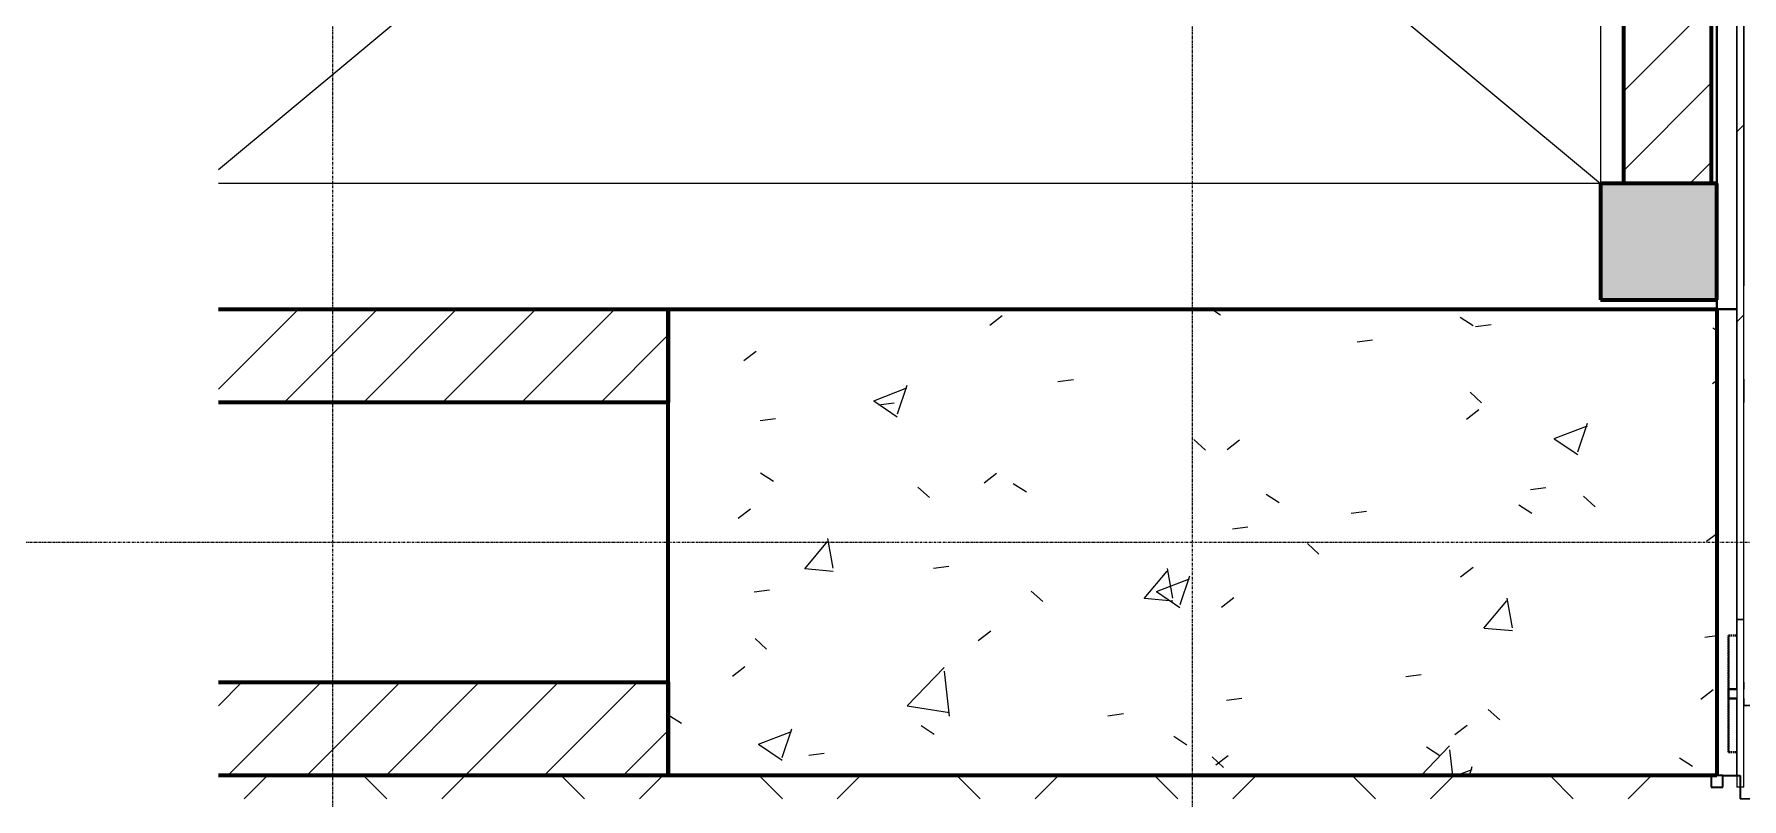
# Model space of a CAD drawing. Header units: millimetres. Extents: x -853432 to -773672, y -18171 to 22484.
# Drawn here: x -849768 to -846104, y 3029 to 4669 of the extents above; entities that cross this region are included whole.
import ezdxf

# ---------------------------------------------------------------- set-up
doc = ezdxf.new("R2010")
doc.units = ezdxf.units.MM
doc.linetypes.add('- SOM Dash 1_8_', pattern=[4.7625, 3.175, -1.5875])
doc.linetypes.add('DPA_Grid _ Level 100', pattern=[10, 5.5, -1.6, 1.3, -1.6])
for name, color, linetype, lineweight in [('_ _ A-DETL-OPENING', 1, 'Continuous', 25), ('A-CLNG', 2, 'Continuous', 9), ('A-COLS', 5, 'Continuous', 70), ('A-COLS-E', 1, 'Continuous', 35), ('A-DETL', 1, 'Continuous', 70), ('A-DETL-GENF', 2, 'Continuous', 35), ('A-FLOR-E', 2, 'Continuous', 35), ('A-GLAZ-CURT', 2, 'Continuous', 9), ('A-WALL', 5, 'Continuous', 35), ('A-WALL-FNSH', 2, 'Continuous', 35), ('A-WALL-PATT', 1, 'Continuous', 35), ('I-WALL-E', 2, 'Continuous', 35), ('S-GRID', 251, 'Continuous', 9), ('WALL-E', 2, 'Continuous', 35)]:
    doc.layers.add(name, color=color, linetype=linetype, lineweight=lineweight)
pattern_1 = [(50, (0, 0), (728.7365, -63.75582), [76.2, -838.2]), (355, (0, 0), (-140.9716, 764.2276), [60.96, -670.56]), (100.451, (60.7, -5.3), (587.77, 700.46675), [64.76, -712.36]), (46.184, (0, 203.2), (1084.3162, -168.171), [114.3, -1257.3]), (96.636, (90.4, 189.2), (949.6099, 989.7098), [97.14, -1068.54]), (351.184, (0, 203.2), (949.6206, 989.7012), [91.44, -1005.84]), (21, (101.6, 152.4), (606.45787, -409.06057), [76.2, -838.2]), (326, (101.6, 152.4), (247.20834, 736.7529), [60.96, -670.56]), (71.451, (152.14, 118.3), (853.66825, 327.6855), [64.76, -712.36]), (37.5, (0, 0), (12.35469, 338.22012), [33.528, -628.904, 33.528, -647.192, -673.1]), (37.5, (0, 0), (12.35469, 338.22012), [-1343.152, 33.528, -639.572]), (7.5, (0, 0), (267.27887, 400.72213), [33.528, -354.584, 33.528, -613.664, -256.54]), (7.5, (0, 0), (267.27887, 400.72213), [-1035.304, 33.528, -223.012]), (327.5, (-226.57, 0), (542.36333, -22.915345), [33.528, -220.472, 33.528, -758.952, -1051.56]), (327.5, (-226.57, 0), (542.36333, -22.915345), [-1046.48, 33.528, -1018.032]), (317.5, (-328.17, 0), (592.51696, 101.7071), [33.528, -296.672, 33.528, -492.76, -746.76]), (317.5, (-328.17, 0), (592.51696, 101.7071), [-856.488, 33.528, -713.232])]
pattern_2 = [(45, (0, 0), (-84.852814, 84.852814), [])]
pattern_3 = [(315, (-42425.8, -18430.8), (660.511, -1761.362), [11676.29, -1556.84, -4670.52]), (315, (-42425.8, -18430.8), (660.511, -1761.362), [-13233.13, 3892.1, -778.42]), (315, (-41968.9, -19438.1), (-1282.492, -181.64), [2335.26, -256.88, 4670.516, -583.815]), (315, (-42618.45, -19173.86), (2493.428, -3230.9986), [6227.355, -1089.787, 3113.68, -778.42])]

# ---------------------------------------------------------------- blocks, each defined once
blk = doc.blocks.new('*U2031')
at = {"layer": '_ _ A-DETL-OPENING'}
for p, q in [((-10525, 3270), (-13490.1, 799.1)), ((-10525, 3270), (-10525, 770)), ((-13490.1, 3240.9), (-10525, 770)), ((-10525, 770), (-13490.1, 770))]:
    blk.add_line(p, q, dxfattribs=at)
at = {"layer": 'A-DETL'}
for p, q in [((-10275, 770), (-10525, 770)), ((-10525, 770), (-10525, 520)), ((-10275, 520), (-10275, 770)), ((-10525, 520), (-10275, 520))]:
    blk.add_line(p, q, dxfattribs=at)
at = {"layer": 'S-GRID', "linetype": 'DPA_Grid _ Level 100'}
for p, q in [((-13245, -21399.8), (-13245, 16631.7)), ((-11400, -21399.8), (-11400, 16631.7)), ((57000, 0), (-16649.5, 0))]:
    blk.add_line(p, q, dxfattribs=at)
blk = doc.blocks.new('System Panel - DPA-AR_Metal Ceiling Rectangular Panel-V51-4251-01 ENLARGED CONCOURSE LEVEL - REFLECTED CEILING PLAN - SHEET 2')
at = {"layer": 'A-GLAZ-CURT'}
for p, q in [((-845727.8, 3229), (-846099.9, 3229)), ((-846099.9, 3229), (-845727.8, 3229)), ((-843982.4, 3229), (-845707.8, 3229)), ((-845707.8, 3229), (-843982.4, 3229)), ((-843982.4, 3029), (-843982.4, 3229)), ((-843982.4, 3229), (-843982.4, 3029)), ((-846107.4, 3054), (-846107.4, 3029)), ((-846107.4, 3029), (-846107.4, 3054)), ((-846107.4, 3029), (-845727.8, 3029)), ((-845727.8, 3029), (-846107.4, 3029)), ((-845707.8, 3029), (-843982.4, 3029)), ((-843982.4, 3029), (-845707.8, 3029))]:
    blk.add_line(p, q, dxfattribs=at)
blk = doc.blocks.new('System Panel - W-06 Feature Wall Printed Pattern-V57-4251-01 ENLARGED CONCOURSE LEVEL - REFLECTED CEILING PLAN - SHEET 2')
at = {"layer": 'A-GLAZ-CURT'}
h = blk.add_hatch(dxfattribs=at)
h.set_pattern_fill('FP_10', color=256, style=0, pattern_type=2)
h.set_pattern_definition(pattern_3)
h.paths.add_polyline_path([(650, 57.5), (-650, 57.5), (-650, 42.5), (650, 42.5)])
for p, q in [((-650, 57.5), (-65.4, 57.5)), ((650, 57.5), (-650, 57.5)), ((-650, 42.5), (-650, 57.5)), ((-650, 57.5), (-650, 42.5)), ((-650, 42.5), (650, 42.5)), ((650, 42.5), (-650, 42.5)), ((134.6, 57.5), (184.6, 57.5)), ((650, 57.5), (650, 42.5)), ((650, 50), (650, 42.5))]:
    blk.add_line(p, q, dxfattribs=at)
blk = doc.blocks.new('System Panel - W-06 Feature Wall Printed Pattern-18626616-4251-01 ENLARGED CONCOURSE LEVEL - REFLECTED CEILING PLAN - SHEET 2')
at = {"layer": 'A-GLAZ-CURT'}
h = blk.add_hatch(dxfattribs=at)
h.set_pattern_fill('FP_10', color=256, style=0, pattern_type=2)
h.set_pattern_definition(pattern_3)
h.paths.add_polyline_path([(179.8, 57.5), (-179.8, 57.5), (-179.8, 42.5), (179.8, 42.5)])
for p, q in [((179.8, 57.5), (-179.8, 57.5)), ((-179.8, 42.5), (-179.8, 57.5)), ((-179.8, 50), (-179.8, 42.5)), ((-179.8, 42.5), (179.8, 42.5)), ((-30.2, 42.5), (-179.8, 42.5)), ((-45.2, 57.5), (-30.2, 57.5)), ((-10.2, 57.5), (4.8, 57.5)), ((154.8, 42.5), (-10.2, 42.5)), ((179.8, 57.5), (179.8, 42.5))]:
    blk.add_line(p, q, dxfattribs=at)
blk = doc.blocks.new('*U1099')
at = {"layer": 'A-CLNG'}
for p, q in [((-12628.3, -500), (-13490.1, -500)), ((-13490.1, -500), (-12628.3, -500))]:
    blk.add_line(p, q, dxfattribs=at)
at = {"layer": 'A-GLAZ-CURT', "rotation": 270}
for name, p in [('System Panel - W-06 Feature Wall Printed Pattern-V57-4251-01 ENLARGED CONCOURSE LEVEL - REFLECTED CEILING PLAN - SHEET 2', (-10275, 484.6)), ('System Panel - W-06 Feature Wall Printed Pattern-18626616-4251-01 ENLARGED CONCOURSE LEVEL - REFLECTED CEILING PLAN - SHEET 2', (-10275, -345.2))]:
    blk.add_blockref(name, p, dxfattribs=at)
at = {"layer": 'A-GLAZ-CURT'}
blk.add_blockref('System Panel - DPA-AR_Metal Ceiling Rectangular Panel-V51-4251-01 ENLARGED CONCOURSE LEVEL - REFLECTED CEILING PLAN - SHEET 2', (835882.4, -3579), dxfattribs=at)

msp = doc.modelspace()

# ---------------------------------------------------------------- hatches: boundary and pattern name
at = {"layer": 'A-COLS-E', "lineweight": 9}
h = msp.add_hatch(dxfattribs=at)
h.set_pattern_fill('FP_1', color=256, style=0, pattern_type=2)
h.set_pattern_definition(pattern_1)
h.paths.add_polyline_path([(-846157.4, 3079), (-846157.4, 4079), (-848407.4, 4079), (-848407.4, 3079), (-847166.3, 3079)])
at = {"layer": 'A-DETL-GENF', "lineweight": 9}
h = msp.add_hatch(dxfattribs=at)
h.set_pattern_fill('FP_1', color=55, style=0, pattern_type=2)
h.set_pattern_definition(pattern_1)
h.paths.add_polyline_path([(-846157.4, 4099), (-846157.4, 4349), (-846407.4, 4349), (-846407.4, 4099)])
h.paths.add_polyline_path([(-783082.4, 6394), (-783082.4, 6644), (-783332.4, 6644), (-783332.4, 6394), (-783187.4, 6394)])
h.paths.add_polyline_path([(-786084.9, 6394), (-785832.4, 6394), (-785832.4, 6644), (-786084.9, 6644), (-786084.9, 6410.1)])
h.paths.add_polyline_path([(-846157.4, 6849), (-846157.4, 7099), (-846407.4, 7099), (-846407.4, 6849)])
h.paths.add_polyline_path([(-783332.4, 9944), (-783082.4, 9944), (-783082.4, 10194), (-783332.4, 10194)])
h.paths.add_polyline_path([(-785832.4, 9944), (-785832.4, 10194), (-786082.4, 10194), (-786082.4, 9944)])
at = {"layer": 'A-WALL-PATT', "lineweight": 9}
h = msp.add_hatch(dxfattribs=at)
h.set_pattern_fill('FP_2', color=256, style=0, pattern_type=2)
h.set_pattern_definition(pattern_2)
h.paths.add_polyline_path([(-846282, 4349), (-846169.9, 4349), (-846169.9, 6849), (-846357.4, 6849), (-846357.4, 4349)])
h = msp.add_hatch(dxfattribs=at)
h.set_pattern_fill('FP_2', color=256, style=0, pattern_type=2)
h.set_pattern_definition(pattern_2)
h.paths.add_polyline_path([(-848407.4, 3879), (-848407.4, 4079), (-849372.5, 4079), (-849372.5, 3879)])
h = msp.add_hatch(dxfattribs=at)
h.set_pattern_fill('FP_2', color=256, style=0, pattern_type=2)
h.set_pattern_definition(pattern_2)
h.paths.add_polyline_path([(-848407.4, 3079), (-848407.4, 3279), (-849372.5, 3279), (-849372.5, 3079)])
h = msp.add_hatch(dxfattribs=at)
h.set_pattern_fill('FP_4', color=256, style=0, pattern_type=2)
h.set_pattern_definition([(45, (0, 0), (-212.13203, 212.13203), []), (135, (0, 0), (-212.13203, -212.13203), [])])
h.paths.add_polyline_path([(-846107.4, 3029), (-846107.4, 3079), (-846144.9, 3079), (-846144.9, 3054), (-846169.9, 3054), (-846169.9, 3079), (-849372.5, 3079), (-849372.5, 3029), (-847166.3, 3029)])

# ---------------------------------------------------------------- linework, layer by layer
at = {"layer": 'A-COLS'}
for p, q in [((-848407.4, 3079), (-848407.4, 4079)), ((-848407.4, 4079), (-846157.4, 4079)), ((-846157.4, 4079), (-846157.4, 3079)), ((-846157.4, 3079), (-848407.4, 3079))]:
    msp.add_line(p, q, dxfattribs=at)
at = {"layer": 'A-FLOR-E'}
for p, q in [((-846157.4, 4079), (-846157.4, 6629)), ((-846157.4, 6629), (-846157.4, 4079)), ((-846114.9, 4079), (-846157.4, 4079)), ((-846157.4, 4079), (-846114.9, 4079))]:
    msp.add_line(p, q, dxfattribs=at)
at = {"layer": 'A-WALL', "color": 7, "lineweight": 70}
for p, q in [((-846357.4, 4349), (-846357.4, 4713.6)), ((-846169.9, 4713.6), (-846169.9, 4349)), ((-849372.5, 4079), (-848407.4, 4079)), ((-848407.4, 4079), (-848407.4, 3879)), ((-848407.4, 3879), (-849372.5, 3879)), ((-849372.5, 3279), (-848407.4, 3279)), ((-848407.4, 3279), (-848407.4, 3079)), ((-848407.4, 3079), (-849372.5, 3079))]:
    msp.add_line(p, q, dxfattribs=at)
at = {"layer": 'A-WALL-FNSH', "color": 250}
for p, q in [((-849372.5, 3079), (-846169.9, 3079)), ((-846169.9, 3079), (-846169.9, 3054)), ((-846144.9, 3054), (-846144.9, 3079)), ((-846144.9, 3079), (-846107.4, 3079)), ((-846107.4, 3079), (-846107.4, 3029)), ((-846169.9, 3054), (-846144.9, 3054))]:
    msp.add_line(p, q, dxfattribs=at)
at = {"layer": 'I-WALL-E', "color": 8, "linetype": '- SOM Dash 1_8_'}
for p, q in [((-846132.4, 3379), (-846114.9, 3379)), ((-846114.9, 3379), (-846132.4, 3379)), ((-846132.4, 3264), (-846132.4, 3379)), ((-846132.4, 3379), (-846132.4, 3264)), ((-846132.4, 3129), (-846132.4, 3244)), ((-846132.4, 3244), (-846132.4, 3129)), ((-846132.4, 3129), (-846114.9, 3129)), ((-846114.9, 3129), (-846132.4, 3129))]:
    msp.add_line(p, q, dxfattribs=at)
at = {"layer": 'I-WALL-E'}
for p, q in [((-846132.5, 3264), (-846114.9, 3264)), ((-846114.9, 3264), (-846132.5, 3264)), ((-846132.5, 3244), (-846132.5, 3264)), ((-846132.5, 3264), (-846132.5, 3244)), ((-846132.5, 3244), (-846114.9, 3244)), ((-846114.9, 3244), (-846132.5, 3244))]:
    msp.add_line(p, q, dxfattribs=at)
at = {"layer": 'WALL-E'}
for p, q in [((-846157.4, 4104), (-846157.4, 7099)), ((-846169.9, 6849), (-846169.9, 4349)), ((-848407.4, 4079), (-849372.5, 4079)), ((-849372.5, 4079), (-848407.4, 4079)), ((-849372.5, 4079), (-848407.4, 4079)), ((-848407.4, 4079), (-849372.5, 4079)), ((-848407.4, 4079), (-848407.4, 3879)), ((-848407.4, 4079), (-848407.4, 3879)), ((-848407.4, 3879), (-848407.4, 4079)), ((-848407.4, 4079), (-848407.4, 3879)), ((-849372.5, 3879), (-848407.4, 3879)), ((-848407.4, 3879), (-849372.5, 3879)), ((-848407.4, 3879), (-849372.5, 3879)), ((-849372.5, 3879), (-848407.4, 3879)), ((-846144.9, 3079), (-846169.9, 3079)), ((-846169.9, 3079), (-846169.9, 3054)), ((-846144.9, 3054), (-846144.9, 3079)), ((-846169.9, 3054), (-846144.9, 3054))]:
    msp.add_line(p, q, dxfattribs=at)

# ---------------------------------------------------------------- block references
for name in ['*U2031', '*U1099']:
    msp.add_blockref(name, (-835882.4, 3579))

doc.saveas('drawing.dxf')
